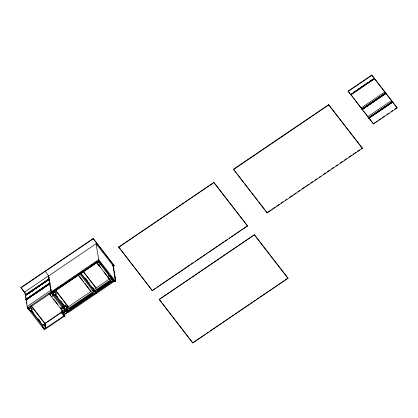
<?xml version="1.0" encoding="UTF-8"?>
<svg xmlns="http://www.w3.org/2000/svg" width="418" height="418" viewBox="0 0 418 418"><rect width="100%" height="100%" fill="white"/><g stroke="black" fill="none" stroke-linecap="round" stroke-linejoin="round"><path stroke-width="0.63" d="M98.507 260.775L98.711 259.656L96.077 243.736L48.545 275.974L51.179 291.895L51.675 292.537L98.507 260.775L114.804 281.831L115.509 281.356L112.85 265.31L113.346 265.947L113.748 268.377L113.252 267.739M25.279 293.452L20.9 287.506L93.214 238.459L114.14 265.493L114.198 265.853L113.126 266.579M20.957 287.866L93.277 238.819L93.214 238.459M25.252 294.956L48.937 278.89L48.446 275.901L24.756 291.968L25.252 294.956L49.031 278.921L49.413 279.924L49.141 279.569M49.01 279.318L49.747 283.226L26.057 299.298L25.32 295.385L49.125 279.49L25.435 295.557L25.728 295.991L25.357 295.066M25.618 295.348L49.308 279.276M27.901 294.136L29.516 293.039M31.674 291.618L33.283 290.484M25.953 299.183L49.637 283.117M26.057 299.298L49.732 283.148L50.008 283.508L26.318 299.575L26.428 300.223L26.02 299.617L49.826 283.717M26.135 299.79L50.024 283.613M26.151 299.868L30.65 296.796M31.533 296.216L34.955 293.875M35.305 293.655L43.033 288.399M43.378 288.18L50.029 283.65M27.525 299.095L29.678 297.632M36.674 292.887L38.289 291.79M40.452 290.364L42.061 289.235M27.149 306.436L50.834 290.332M51.424 291.534L51.597 292.59L27.907 308.656L27.416 308.019L51.1 291.947L49.711 283.55M51.179 291.895L98.711 259.656L115.509 281.356M53.232 291.08L51.618 292.177L65.522 310.14L66.222 309.665L66.013 308.406M55.923 289.256L58.614 287.432M60.229 286.335L62.381 284.877M64.534 283.414L66.148 282.317M68.839 280.494L70.454 279.396M73.145 277.573L75.303 276.11M77.455 274.652L79.608 273.189M81.223 272.097L83.375 270.634M85.528 269.176L87.143 268.079M89.833 266.256L92.524 264.427M94.139 263.335L96.292 261.872M348.137 91.093L371.827 75.026L374.251 78.156L374.303 78.479L350.613 94.546L348.137 91.093L350.613 94.546M118.722 247.059L213.943 182.473L247.534 225.877L152.345 290.677L118.722 247.059L152.345 290.677M233.458 169.238L328.679 104.652L362.27 148.056L362.322 148.38L267.097 212.966L233.458 169.238L236.222 172.812M348.194 91.417L371.879 75.35L371.827 75.026M90.821 291.466L78.234 275.201L78.15 274.694L80.141 273.607M82.769 271.564L81.311 272.813L81.233 272.343M51.947 292.605L98.779 260.842M118.759 247.278L213.943 182.473M233.51 169.562L328.731 104.975L328.679 104.652M55.275 290.672L78.453 274.955M83.25 271.7L96.856 262.473M32.102 309.884L30.587 307.925L30.368 306.593L31.878 308.552L32.102 309.884L30.268 311.128L28.753 309.168L29.061 308.557M51.466 293.363L51.837 293.112L53.41 295.432L51.576 296.675L50.061 294.716L49.914 293.828M54.659 291.137L55.531 290.541L55.448 290.04L68.562 306.979M78.234 275.201L79.979 274.015M96.333 288.195L83.224 271.256L83.307 271.757L81.118 273.241L96.156 292.684M55.312 290.891L78.49 275.169M83.579 271.716L96.892 262.687M28.753 309.168L30.587 307.925M50.061 294.716L51.895 293.473L51.837 293.112M56.237 294.162L54.721 292.208L54.502 290.876L56.017 292.83L56.237 294.162L54.403 295.406L52.887 293.452L53.039 291.868M98.627 262.029L98.998 261.778L100.571 264.092L98.737 265.336L97.222 263.382L97.002 262.049M52.887 293.452L54.721 292.208M97.222 263.382L99.056 262.138L98.998 261.778M52.976 295.322L53.347 295.071M54.716 294.795L54.403 295.406M100.137 263.983L100.508 263.732M353.252 92.399L355.404 90.936M357.562 89.478L359.715 88.015M361.33 86.923L364.559 84.729M365.635 84.002L368.326 82.174M369.946 81.076L372.637 79.253M384.753 91.782L385.563 93.031L361.878 109.098L350.838 94.583L374.528 78.511L384.873 91.939M350.89 94.907L374.58 78.835L374.528 78.511M62.59 306.979L61.127 307.972L61.347 309.304L62.862 311.258L64.696 310.015L63.123 307.7L62.752 307.951M65.459 305.035L63.996 306.028L63.844 307.611L65.36 309.566L67.193 308.322L66.974 306.99L65.459 305.035L65.678 306.363L67.193 308.322M109.422 275.216L107.959 276.209L108.178 277.542L109.694 279.496L111.528 278.252L109.955 275.937L109.584 276.188M61.347 309.304L63.181 308.061L63.123 307.7M63.844 307.611L65.678 306.363M108.178 277.542L110.012 276.293L109.955 275.937M361.878 109.098L361.095 108.032L384.779 91.965M62.946 310.485L61.524 311.452L61.791 313.072L64.466 316.52L64.931 316.201L64.665 314.582L63.102 312.57M66.927 307.789L109.986 278.581M64.267 309.905L64.638 309.654M111.099 278.142L111.47 277.892M44.742 323.532L61.775 311.98M43.994 324.206L42.532 325.199L42.38 326.782L43.895 328.736L45.729 327.493L45.51 326.16L43.994 324.206L44.214 325.533L45.729 327.493M44.538 323.908L62.052 312.032M361.863 109.025L385.553 92.958M65.522 310.14L64.816 310.621L64.022 309.592M93.763 289.585L93.972 290.844L93.266 291.32L79.692 273.785M385.788 93.062L362.155 109.26L385.788 93.062L391.561 100.581M61.791 313.072L112.411 278.738M362.15 109.453L385.83 93.313L385.992 93.527L362.307 109.594L362.14 109.38L368.566 117.745L392.241 101.605L391.441 100.43M364.966 107.588L362.307 109.594M366.043 106.862L367.657 105.764M368.733 105.033L376.811 99.557M378.964 98.094L385.992 93.527M42.38 326.782L44.214 325.533M62.125 313.495L112.74 279.167M44.543 325.847L45.855 324.958L45.766 324.436L31.131 305.521M66.07 311.243L63.881 312.727L63.797 312.204M70.699 308.479L74.472 305.919M75.548 305.187L82.555 300.432M83.637 299.701L86.327 297.872M88.485 296.414L92.796 293.488M98.951 289.313L109.6 282.093M70.193 309.059L92.833 293.702M97.389 290.615L111.235 281.22L111.564 282.045L113.748 280.567M70.036 309.492L92.853 293.692M97.431 290.85L111.272 281.455M96.657 291.764L96.929 291.837L96.762 291.623M68.484 310.914L69.069 310.517M69.524 310.208L70.438 309.586L70.151 309.033M95.367 293.034L93.183 294.518L94.505 293.321M96.845 291.733L97.755 291.111M111.517 281.779L112.886 280.854M68.714 310.976L93.669 294.047M94.202 293.687L95.053 293.107M96.459 292.156L112.061 281.575M112.583 281.22L113.435 280.64M68.296 311.342L70.438 309.586M97.128 289.225L98.256 291.074L96.072 292.558L95.947 291.821M64.341 314.153L67.653 311.906M67.706 311.98L114.161 280.468M64.67 314.582L67.982 312.335L66.483 310.396M113.346 267.771L113.821 268.811L115.284 277.662L114.882 277.056L114.987 277.704L115.734 280.379L96.339 293.535L95.842 292.893M44.052 329.311L64.074 315.731L64.403 316.16L44.386 329.739L27.813 308.322M368.566 117.745L367.783 116.674L391.473 100.607M392.476 101.71L368.843 117.907L392.476 101.71L397.1 107.938L373.41 124.005L368.828 118.028L392.518 101.961L392.685 102.175L368.995 118.242L368.828 118.028M368.843 118.101L392.685 102.175M373.896 123.315L377.125 121.126M378.201 120.394L380.897 118.566M382.512 117.474L384.664 116.011M386.817 114.553L388.97 113.09M391.123 111.632L392.737 110.535M394.895 109.072L396.51 107.98M152.847 290.097L156.076 287.908M157.152 287.176L189.971 264.918M191.047 264.192L193.733 262.363M195.347 261.271L206.649 253.606M207.72 252.88L223.86 241.933M224.936 241.202L227.627 239.378M229.242 238.281L240.538 230.621M241.614 229.89L247.534 225.877M267.097 212.966L267.045 212.642L271.35 209.721M272.426 208.99L275.117 207.166M276.732 206.074L279.417 204.25M281.032 203.153L283.185 201.695M285.337 200.232L286.952 199.14M289.643 197.317L292.328 195.488M293.943 194.396L296.096 192.938M297.71 191.841L299.863 190.383M302.015 188.92L305.245 186.731M306.316 186.005L309.006 184.181M310.621 183.084L312.774 181.626M314.926 180.163L317.079 178.705M319.232 177.248L320.841 176.15M323.532 174.327L325.685 172.869M327.299 171.772L329.99 169.948M331.605 168.851L333.757 167.393M335.905 165.936L337.519 164.838M340.21 163.015L342.901 161.191M344.516 160.094L346.668 158.636M348.821 157.178L352.045 154.989M353.121 154.258L355.812 152.434M357.427 151.337L359.579 149.879M361.194 148.782L362.27 148.056M159.195 299.356L254.416 234.77L288.002 278.169L192.818 342.974L159.195 299.356L192.818 342.974M159.227 299.57L254.416 234.77M192.782 342.755L204.616 334.729M205.693 333.998L208.383 332.174M209.998 331.082L221.294 323.417M222.371 322.686L234.205 314.66M235.282 313.928L255.189 300.427M256.265 299.701L258.951 297.877M260.027 297.146L268.1 291.67M269.176 290.944L288.002 278.169M361.183 108.006L353.633 98.193M371.879 75.35L374.303 78.479M374.58 78.835L385.563 93.031M397.1 107.938L392.518 101.961M350.838 94.583L352.834 97.159M362.098 109.129L362.871 110.133M363.644 111.131L367.129 115.634M368.786 117.777L372.976 123.19M328.731 104.975L362.322 148.38M237.011 173.836L243.731 182.514M244.52 183.539L250.842 191.705M251.636 192.729L257.958 200.896M258.747 201.92L265.069 210.087M265.858 211.111L267.045 212.642M213.979 182.692L247.571 226.091M254.452 234.984L288.039 278.388M93.277 238.819L114.198 265.853M96.077 243.736L112.87 265.435M115.237 279.736L115.734 280.379M98.444 260.414L99.578 261.872M100.372 262.901L108.356 273.22M110.352 275.802L112.348 278.378L111.648 278.853L110.848 277.824M112.567 279.041L113.837 280.692M99.056 262.138L100.571 264.092M110.012 276.293L111.528 278.252M98.073 261.318L98.873 262.347M100.069 263.894L110.342 277.165M112.635 280.53L112.928 280.724M100.503 267.363L96.532 262.227L109.594 279.506M104.082 271.982L109.244 278.654M110.383 280.525L111.564 282.045M83.307 271.757L95.894 288.023M97.075 289.549L98.256 291.074M85.638 278.404L86.427 279.417M92.718 287.553L93.507 288.572M80.998 272.499L81.787 273.518M86.113 279.109L87.686 281.142M88.475 282.16L89.259 283.179M92.801 287.751L93.59 288.77M95.764 292.945L96.26 293.588L68.63 312.33L68.134 311.687M80.397 273.309L93.972 290.844M94.186 291.508L95.456 293.159M78.15 274.694L83.71 281.884M84.906 283.425L90.863 291.127M92.89 293.927L93.136 294.246M92.002 292.992L93.183 294.518M48.707 276.047L45.097 271.094M55.531 290.541L68.515 307.319M69.299 308.332L70.48 309.858M69.017 310.443L69.179 310.658L68.871 310.365M60.615 300.746L62.188 302.778M55.584 294.335L56.373 295.354M57.156 296.372L57.945 297.386M62.663 303.489L63.844 305.009M55.312 294.565L64.362 306.258M67.115 309.816L68.411 311.499M52.647 292.13L53.447 293.159M54.643 294.706L64.226 307.089M52.83 293.091L53.588 294.068M63.787 307.251L65.36 309.566M65.908 310.929L65.401 309.425M51.1 291.947L51.597 292.59M65.778 310.872L66.948 312.382M51.895 293.473L53.41 295.432M63.181 308.061L64.696 310.015M50.912 292.652L51.707 293.682M52.898 295.218L62.831 308.05M49.951 294.314L50.74 295.338M53.509 298.917L57.862 304.539M60.234 307.606L62.611 310.673M48.995 293.488L62.705 311.206M62.59 313.181L64.931 316.201M20.9 287.506L25.221 293.091M26.041 299.22L26.318 299.575M30.963 305.72L45.855 324.958M38.367 318.903L39.151 319.916M32.181 311.002L33.356 312.523M38.451 319.101L40.405 321.635M31.131 310.24L42.882 325.423M28.513 307.847L29.307 308.871M30.89 310.919L42.777 326.275M43.963 327.811L44.757 328.835M28.69 308.808L30.268 311.128M42.322 326.421L43.895 328.736M392.241 101.605L385.83 93.313M373.358 123.681L373.41 124.005M109.547 278.607L109.694 279.496M62.716 310.37L62.862 311.258M61.854 311.875L62.036 312.957M51.466 291.262L51.675 292.537M48.943 276.544L49.141 277.735M50.635 286.785L50.834 287.981M51.033 289.178L51.231 290.374M47.359 285.484L47.406 285.771M25.55 294.659L25.754 295.902M25.958 297.146L26.574 300.871M26.783 302.115L26.987 303.353M27.734 307.601L27.907 308.656M26.02 299.617L27.416 308.019"/></g></svg>
